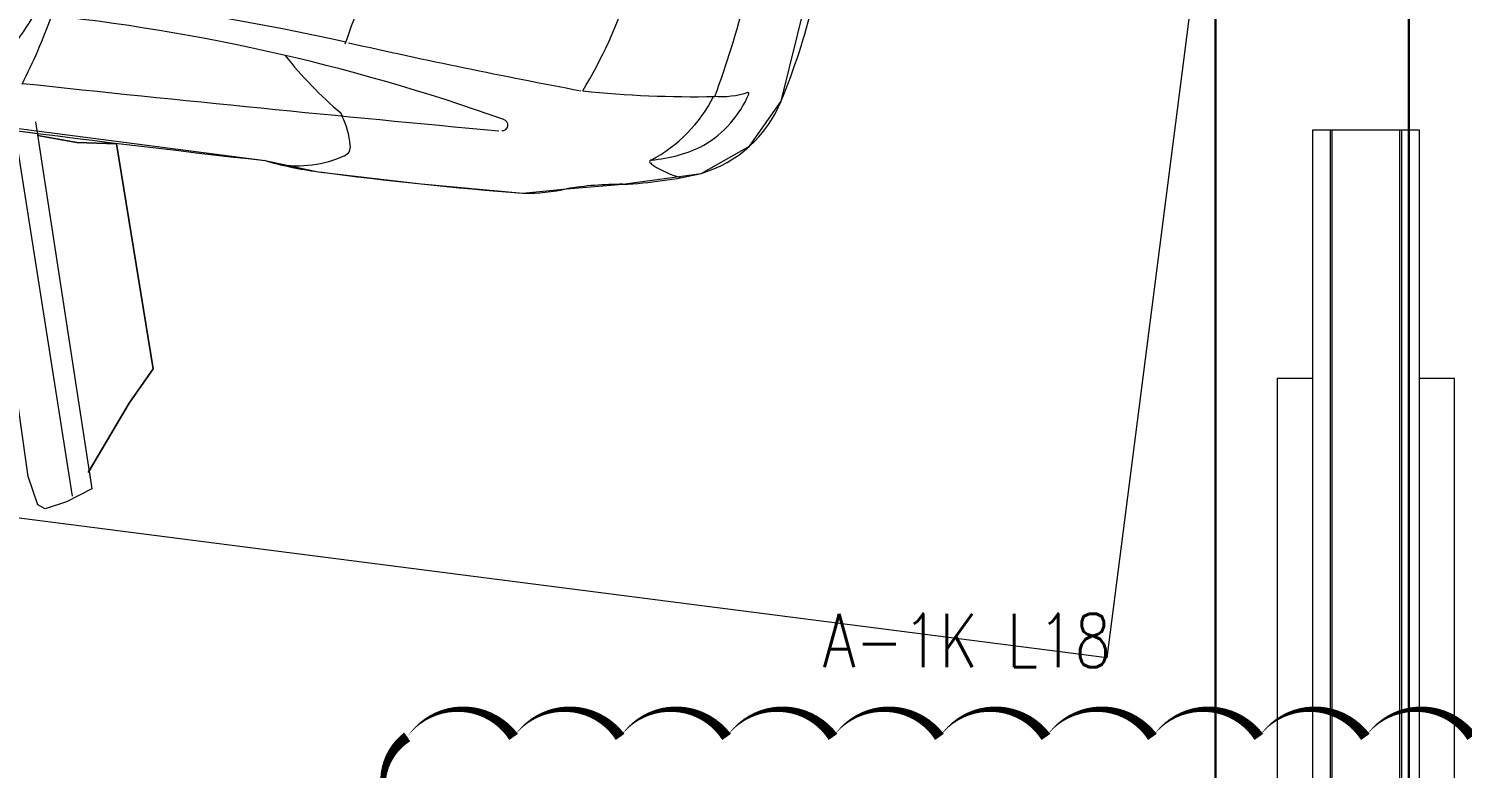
# Model space of a CAD drawing. Extents: x -2050 to 29725, y -1777 to 6820.
# Drawn here: x 4312.2 to 4716.2, y 1124.4 to 1332.8 of the extents above; entities that cross this region are included whole.
import ezdxf

# ---------------------------------------------------------------- set-up
doc = ezdxf.new("R2010")
doc.units = 0
doc.header["$LTSCALE"] = 25
doc.header["$MEASUREMENT"] = 0
doc.linetypes.add('DOT2', pattern=[0.125, 0, -0.125])
doc.linetypes.add('HIDDEN', pattern=[0.375, 0.25, -0.125])
doc.layers.get('0').update_dxf_attribs({"color": 9, "lineweight": 9})
for name, color, linetype, lineweight in [('04', 9, 'Continuous', 9), ('05', 9, 'Continuous', 9), ('06D', 9, 'Continuous', 9), ('10', 9, 'Continuous', 9), ('20', 9, 'DOT2', 9), ('DATA TAVAN', 160, 'Continuous', 30), ('DATA YER', 30, 'Continuous', 30), ('E-ANAHTAR', 7, 'Continuous', 30), ('E-YAZI', 7, 'Continuous', 30)]:
    doc.layers.add(name, color=color, linetype=linetype, lineweight=lineweight)
doc.styles.add('E-YAZI', font='txttw.shx')

# ---------------------------------------------------------------- blocks, each defined once
blk = doc.blocks.new('p-audi-presentation')
for p, q in [((-70, 35), (142.5, 35)), ((-70, 34.5), (142.5, 34.5)), ((142.5, 15.5), (-70, 15.5)), ((142.5, 15), (-70, 15))]:
    blk.add_line(p, q)
for points in [[(0, 10), (0, 0), (260, 0), (260, 50), (0, 50), (0, 40)], [(-70, 40), (142.5, 40), (142.5, 10), (-70, 10), (-70, 40)]]:
    blk.add_lwpolyline(points)
blk = doc.blocks.new('Group-321-1')
at = {"lineweight": 0}
blk.add_line((384784.4115, 69370.3332), (384784.4025, 69370.333), dxfattribs=at)
blk.add_lwpolyline([(384783.7337, 69368.6844), (384784.4562, 69370.087), (384784.5363, 69370.2162), (384784.6671, 69370.4777), (384784.7897, 69370.7386), (384784.8195, 69370.8587), (384784.8615, 69371.012), (384784.9078, 69371.2302), (384784.8821, 69371.3838), (384784.7923, 69371.511), (384784.3139, 69371.8312)], dxfattribs=at)
for centre, radius, start, end in [((384783.4781, 69370.0639), 1.955, 47.8221, 64.6901), ((384783.2195, 69369.5931), 2.3005, 49.3915, 63.9554), ((384784.5586, 69371.2508), 0.3498, 356.6286, 48.0695), ((384784.4941, 69371.4395), 0.2436, 335.1741, 358.3712), ((384784.7399, 69371.4259), 0.00701, 59.8685, 111.3487), ((384784.5288, 69371.2049), 0.3125, 10.9765, 46.6208), ((384783.5314, 69370.1506), 1.343, 38.9682, 65.6387), ((384781.8315, 69372.3216), 3.0479, 334.2146, 341.2049), ((384784.4106, 69371.0507), 0.4181, 8.178, 43.1479), ((384784.436, 69371.2157), 0.4025, 344.8714, 6.9361), ((384783.6723, 69371.3777), 1.2443, 342.9317, 353.1906), ((384784.6574, 69371.3463), 0.2984, 307.9125, 324.3512), ((384784.8286, 69371.1089), 0.00442, 156.7934, 286.8057), ((384784.7921, 69371.1821), 0.0862, 296.0164, 304.3102), ((384785.7608, 69370.6832), 0.9575, 159.9143, 169.4376), ((384768.9056, 69380.2116), 18.1799, 327.41502, 329.52117), ((384784.272, 69370.9318), 0.5525, 339.5333, 352.6324), ((384788.9005, 69367.1922), 5.6052, 140.4918, 154.7617), ((384699.7855, 69410.5499), 93.6961, 334.028379, 334.853054), ((384773.8988, 69375.6976), 11.9668, 332.7589, 335.51885), ((384784.589, 69370.7491), 0.0159, 335.2578, 146.6522), ((384782.8801, 69368.8575), 2.0531, 49.1529, 64.974), ((384790.2301, 69366.5903), 7.1236, 147.53968, 159.57673), ((384783.8462, 69371.294), 1.1104, 288.3855, 300.0631), ((384784.4389, 69370.1168), 0.2179, 74.6714, 96.8944), ((384784.4908, 69370.2948), 0.0326, 47.1018, 80.1697), ((384784.2014, 69370.2765), 0.3186, 330.1806, 4.6832), ((384784.4824, 69370.2982), 0.0369, 5.3122, 33.8561), ((384783.6393, 69370.6814), 1.0105, 323.7375, 332.5866), ((384743.6698, 69390.211), 45.4809, 331.7595, 333.7383), ((384782.8782, 69368.4484), 1.5636, 43.0666, 50.6707), ((384783.1066, 69369.0142), 0.9545, 25.1401, 39.0282)]:
    blk.add_arc(centre, radius, start, end, dxfattribs=at)
blk = doc.blocks.new('Group-325-1')
for p, q in [((384784.2699, 69369.7089), (384784.2277, 69369.6053)), ((384784.901, 69369.5901), (384784.2699, 69369.7089)), ((384784.2277, 69369.6053), (384784.1715, 69369.5072)), ((384784.9688, 69369.494), (384784.901, 69369.5901)), ((384784.1334, 69369.5156), (384785.1602, 69369.3127)), ((384785.1131, 69369.3188), (384784.9688, 69369.494)), ((384784.1214, 69369.4547), (384785.1608, 69369.254)), ((384785.0663, 69369.1565), (384784.0879, 69369.3606)), ((384785.1602, 69369.3127), (384785.1706, 69369.2337)), ((384785.1706, 69369.2337), (384785.1687, 69369.1701)), ((384785.151, 69369.1543), (384785.0663, 69369.1565)), ((384785.1687, 69369.1701), (384785.151, 69369.1543))]:
    blk.add_line(p, q)
blk.add_lwpolyline([(384784.2699, 69369.7089), (384784.901, 69369.5901), (384784.9688, 69369.494), (384785.1099, 69369.3227), (384785.1602, 69369.3127), (384785.1706, 69369.2337), (384785.1687, 69369.1701), (384785.151, 69369.1543), (384785.0663, 69369.1565), (384784.0879, 69369.3606), (384784.1366, 69369.4517), (384784.166, 69369.5091), (384784.1719, 69369.508), (384784.2277, 69369.6053)], close=True)
blk = doc.blocks.new('p-audi_arac')
at = {"layer": '06D', "lineweight": 0, "flags": 128}
blk.add_lwpolyline([(695.6, 0.8), (-4.4, 0.8), (-4.4, 400.8), (695.6, 400.8)], close=True, dxfattribs=at)
at = {"layer": '04', "xscale": 100, "yscale": 100, "zscale": 100, "rotation": 117.1763778173342}
for name in ['Group-321-1', 'Group-325-1']:
    blk.add_blockref(name, (23745751.03, -31061967.79), dxfattribs=at)
blk = doc.blocks.new('p-zemin kat')
at = {"layer": '20', "linetype": 'HIDDEN', "lineweight": 0}
blk.add_arc((4088.57, -323.37), 2647.53, 80.45701, 156.55486, dxfattribs=at)

msp = doc.modelspace()

# ---------------------------------------------------------------- linework, layer by layer
at = {"layer": '20', "linetype": 'HIDDEN', "lineweight": 0}
msp.add_lwpolyline([(1754.32, 730, -0.342283), (4527.5, 2199.66, -0.342283)], format="xyb", dxfattribs=at)
at = {"layer": 'DATA TAVAN'}
msp.add_line((4701.06, 2336.97), (4701.06, 449.29), dxfattribs=at)
at = {"layer": 'DATA YER'}
msp.add_line((4646.57, 2238.96), (4646.57, 1093.8), dxfattribs=at)
at = {"layer": 'E-ANAHTAR'}
msp.add_lwpolyline([(4418.84, 1107.02, 0, 3, -0.520567), (4418.84, 1133.23, 0, 3, -0.520567), (4448.84, 1133.23, 0, 3, -0.520567), (4478.84, 1133.23, 0, 3, -0.520567), (4508.84, 1133.23, 0, 3, -0.520567), (4538.84, 1133.23, 0, 3, -0.520567), (4568.84, 1133.23, 0, 3, -0.520567), (4598.84, 1133.23, 0, 3, -0.520567), (4628.84, 1133.23, 0, 3, -0.520567), (4658.84, 1133.23, 0, 3, -0.520567), (4688.84, 1133.23, 0, 3, -0.520567), (4718.84, 1133.23, 0, 3, -0.520567), (4748.84, 1133.23, 0, 3, -0.520567), (4778.4, 1132.8, 0, 3, -0.520567), (4778.4, 1102.8, 0, 3, -0.520567)], format="xyseb", dxfattribs=at)

# ---------------------------------------------------------------- block references
at = {"layer": '04', "rotation": 172.6899395192608}
msp.add_blockref('p-audi_arac', (4662.64, 1553.66), dxfattribs=at)
at = {"layer": '05', "rotation": 270}
msp.add_blockref('p-audi-presentation', (4664, 1234.28), dxfattribs=at)
at = {"layer": '10'}
msp.add_blockref('p-zemin kat', (0, 0), dxfattribs=at)

# ---------------------------------------------------------------- texts
at = {"layer": 'E-YAZI', "color": 6, "style": 'E-YAZI', "width": 0.8}
msp.add_text('A-1K L18', height=15, dxfattribs=at).set_placement((4535.92, 1152.92))

doc.saveas('drawing.dxf')
